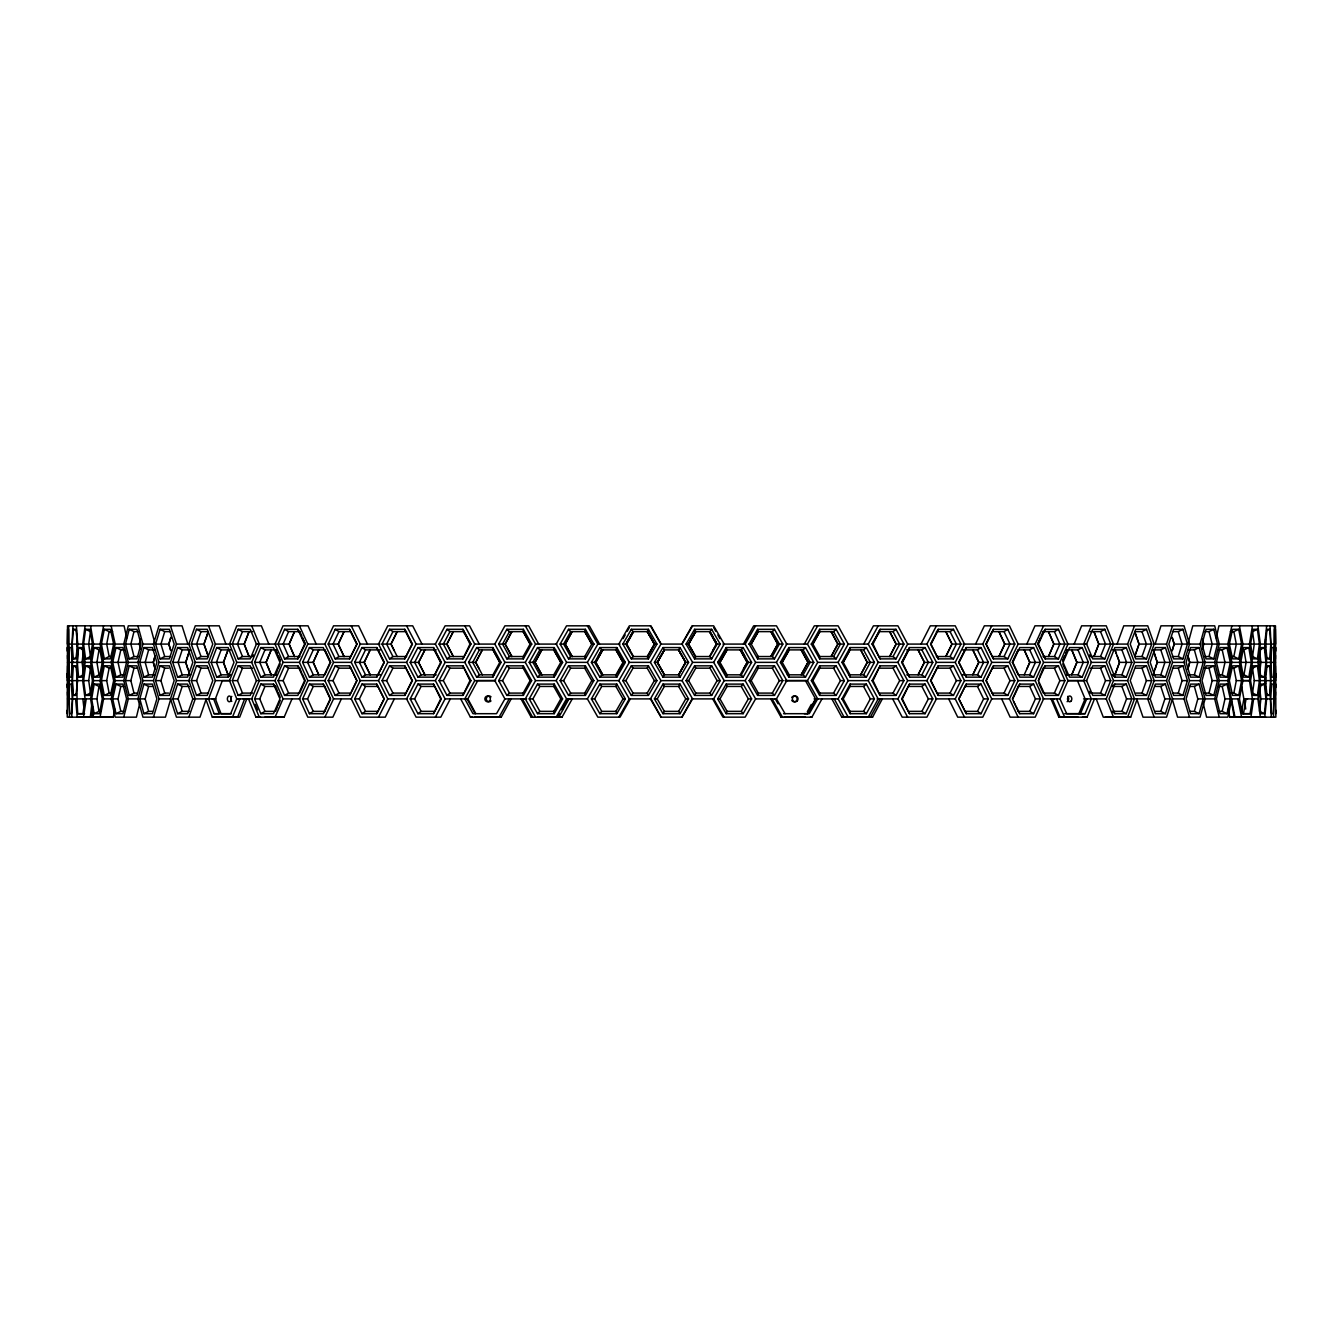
<?xml version="1.0" encoding="UTF-8"?>
<svg xmlns="http://www.w3.org/2000/svg" width="1343" height="1343" viewBox="0 0 1343 1343"><rect width="100%" height="100%" fill="white"/><g stroke="black" fill="none" stroke-linecap="round" stroke-linejoin="round"><path stroke-width="1.5" d="M93.557 717.162L90.569 698.897L75.611 698.897L77.222 717.179L91.374 717.179L91.374 713.687M67.217 713.687L67.234 710.195M67.217 677.141L67.234 673.649M1275.766 651.07L1275.85 647.578M1275.766 687.599L1275.85 684.107M67.351 644.086L67.603 629.313L68.493 629.313L68.493 658.876L67.603 658.876L67.519 655.384M126.712 638.009L124.093 625.821L67.519 625.821L67.234 717.162L113.265 717.162L114.793 709.054M67.351 680.632L67.603 665.843L68.493 665.843L68.493 695.405L67.603 695.405L67.519 691.93M1228.207 709.054L1229.735 717.162L1275.85 717.162L1275.481 625.821L1218.907 625.821L1216.288 638.009M1275.481 655.384L1275.397 658.876L1274.507 658.876L1274.507 629.313L1275.397 629.313L1275.649 644.086M1275.481 691.93L1275.397 695.405L1274.507 695.405L1274.507 665.843L1275.397 665.843L1275.649 680.632M492.881 677.141L492.982 674.824L499.797 662.351L492.982 649.894L492.881 647.578L476.647 647.578L468.589 662.368L476.647 677.141L492.881 677.141L501.057 662.368L492.881 647.578M850.119 677.141L850.018 674.824L843.203 662.351L850.018 649.894L850.119 647.578L866.353 647.578L874.411 662.368L866.353 677.141L850.119 677.141L841.943 662.368L850.119 647.578M850.119 713.687L850.018 711.354L843.203 698.897L850.018 686.441L850.119 684.107L866.353 684.107L874.411 698.897L866.353 713.687L850.119 713.687L841.943 698.897L850.119 684.107M69.45 717.162L68.627 625.821M68.946 662.368L69.635 647.578L71.431 647.578L72.505 662.368L71.431 677.141L69.635 677.141L68.946 662.368L73.781 662.351M68.946 698.897L69.635 684.107L71.431 684.107L72.505 698.897L71.431 713.687L69.635 713.687L68.946 698.897L73.781 698.897M1273.55 717.162L1274.373 625.821M1274.054 662.368L1273.365 677.141L1271.569 677.141L1270.495 662.368L1271.569 647.578L1273.365 647.578L1274.054 662.368L1266.667 662.368L1264.753 644.086L1266.667 625.821M1274.054 698.897L1273.365 713.687L1271.569 713.687L1270.495 698.897L1271.569 684.107L1273.365 684.107L1274.054 698.897L1260.876 698.897L1259.516 711.354M523.35 658.876L523.182 656.542L530.116 644.086L523.182 631.63L523.35 629.313L506.865 629.313L498.673 644.086L506.865 658.876L523.35 658.876L531.643 644.086L523.35 629.313M523.35 695.405L523.182 693.089L530.099 680.632L523.182 668.176L523.35 665.843L506.865 665.843L498.673 680.632L506.865 695.405L523.35 695.405L531.643 680.632L523.35 665.843M819.65 658.876L819.818 656.542L812.884 644.086L819.801 631.63L819.65 629.313L836.135 629.313L844.327 644.086L836.135 658.876L819.65 658.876L811.357 644.086L819.65 629.313M819.65 695.405L819.818 693.089L812.884 680.632L819.801 668.176L819.65 665.843L836.135 665.843L844.327 680.632L836.135 695.405L819.65 695.405L811.357 680.632L819.65 665.843M77.323 646.621L77.39 640.729M77.323 683.167L77.39 677.275M1265.61 647.393L1265.492 639.134M1265.61 683.94L1265.61 677.325M71.649 717.162C74.1 686.726 70.575 656.274 73.026 625.821M72.186 644.086L73.328 629.313L75.997 629.313L77.525 644.086L75.997 658.876L73.328 658.876L72.186 644.086L77.139 644.086M72.186 680.632L73.328 665.843L75.997 665.843L77.525 680.632L75.997 695.405L73.328 695.405L72.186 680.632L77.139 680.632M1270.814 644.086L1269.672 658.876L1267.003 658.876L1265.475 644.086L1267.003 629.313L1269.672 629.313L1270.814 644.086L1265.861 644.086M1269.974 625.821C1272.425 656.274 1268.9 686.726 1271.351 717.162M1270.814 680.632L1269.672 695.405L1267.003 695.405L1265.475 680.632L1267.003 665.843L1269.672 665.843L1270.814 680.632L1265.861 680.632M85.096 625.821L82.645 644.086L85.096 662.368L82.645 680.632L85.096 698.897L82.93 713.687L77.776 713.687C75.342 684.376 79.539 655.115 76.333 625.821M77.071 662.368L78.649 647.578L82.208 647.578L84.156 662.368L82.208 677.141L78.649 677.141L77.071 662.368L90.569 662.368L93.557 680.632L90.569 698.897M1265.929 662.368L1264.351 677.141L1260.792 677.141L1258.844 662.368L1260.792 647.578L1264.351 647.578L1265.929 662.368L1252.431 662.368L1249.443 680.632L1252.431 698.897L1250.098 713.687L1242.493 713.687L1239.404 698.897L1242.93 680.632L1239.404 662.368L1242.93 644.086L1239.404 625.821M1264.753 717.162L1266.667 698.897L1264.753 680.632L1266.667 662.368M1259.516 674.824L1260.876 662.368L1259.516 649.894M1264.351 713.687L1265.929 698.897L1264.351 684.107L1260.792 684.107L1258.844 698.897L1260.792 713.687L1264.351 713.687L1261.127 712.126M83.484 649.894L82.124 662.351L83.484 674.824M91.609 717.162L92.801 707.022M91.995 702.96L90.3 717.179L89.091 717.179M85.599 695.405L90.451 693.089L88.722 680.632L90.451 668.176L85.599 665.843L83.585 680.632L85.599 695.405L90.031 695.405L92.415 680.632L90.031 665.843L85.599 665.843M1257.401 665.843L1252.549 668.176L1254.278 680.632L1252.549 693.089L1257.401 695.405L1259.415 680.632L1257.401 665.843L1252.969 665.843L1250.585 680.632L1252.969 695.405L1257.401 695.405M83.585 644.086L85.599 629.313L90.031 629.313L92.415 644.086L90.031 658.876L85.599 658.876L83.585 644.086L101.178 644.086M1260.355 717.162L1257.904 698.897L1260.355 680.632L1257.904 662.368L1260.355 644.086L1257.904 625.821M1257.401 658.876L1259.415 644.086L1257.401 629.313L1252.969 629.313L1250.585 644.086L1252.969 658.876L1257.401 658.876L1252.549 656.542L1254.278 644.086L1252.549 631.63L1257.401 629.313M462.915 658.876L469.966 644.086L462.915 629.313L446.984 629.313L439.077 644.086L446.984 658.876L462.915 658.876L470.94 644.086L462.915 629.313M462.915 695.405L469.966 680.632L462.915 665.843L446.984 665.843L439.077 680.632L446.984 695.405L462.915 695.405L470.94 680.632L462.915 665.843M880.085 629.313L873.034 644.086L880.085 658.876L896.016 658.876L903.923 644.086L896.016 629.313L880.085 629.313L872.06 644.086L880.085 658.876M880.085 695.405L873.034 680.632L880.085 665.843L896.016 665.843L903.923 680.632L896.016 695.405L880.085 695.405L872.06 680.632L880.085 665.843M94.161 713.687L99.013 711.354L96.931 698.897L99.013 686.441L94.161 684.107L91.71 698.897L94.161 713.687L99.432 713.687L102.253 698.897L99.432 684.107L94.161 684.107M90.569 662.368L93.557 644.086L90.569 625.821M91.71 662.368L94.161 647.578L99.432 647.578L102.253 662.368L99.432 677.141L94.161 677.141L91.71 662.368L102.269 662.351M1252.431 625.821L1249.443 644.086L1252.431 662.368M1251.29 662.368L1248.839 677.141L1243.568 677.141L1240.747 662.368L1243.568 647.578L1248.839 647.578L1251.29 662.368L1240.731 662.368M1248.839 677.141L1243.987 674.824L1246.069 662.368L1243.987 649.894L1248.839 647.578M94.161 647.578L99.013 649.894L96.931 662.351L99.013 674.824L94.161 677.141M1241.704 711.068L1243.853 698.897L1241.721 686.693M1243.467 713.687L1246.086 698.897L1247.529 698.897M554.206 677.141L553.786 674.824L560.803 662.351L553.786 649.894L554.206 647.578L537.519 647.578L529.209 662.368L537.519 677.141L554.206 677.141L562.599 662.368L554.206 647.578M554.206 713.687L553.786 711.354L560.803 698.897L553.786 686.441L554.206 684.107L537.519 684.107L529.209 698.897L537.519 713.687L554.206 713.687L562.599 698.897L554.206 684.107M788.794 677.141L789.214 674.824L782.197 662.351L789.197 649.894L788.794 647.578L805.481 647.578L813.791 662.368L805.481 677.141L788.794 677.141L780.401 662.368L788.794 647.578M104.301 695.405L109.136 693.089L106.701 680.632L109.136 668.176L104.301 665.843L101.413 680.632L104.301 695.405L110.411 695.405L113.651 680.632L110.411 665.843L104.301 665.843M1238.699 665.843L1233.864 668.176L1236.299 680.632L1233.864 693.089L1238.699 695.405L1241.587 680.632L1238.699 665.843L1232.589 665.843L1229.349 680.632L1232.589 695.405L1238.699 695.405M103.596 625.821L100.07 644.086L103.596 662.368L100.07 680.632L103.596 698.897L100.07 717.162M101.413 644.086L104.301 629.313L110.411 629.313L113.651 644.086L110.411 658.876L104.301 658.876L101.413 644.086L124.362 644.086M1238.699 658.876L1233.864 656.542L1236.299 644.086L1233.864 631.63L1238.699 629.313L1241.587 644.086L1238.699 658.876L1232.589 658.876L1229.349 644.086L1232.589 629.313L1238.699 629.313M104.301 629.313L109.136 631.63L106.701 644.086L109.136 656.542L104.301 658.876M116.002 713.687L122.935 713.687L126.578 698.897L122.935 684.107L116.002 684.107L112.694 698.897L116.002 713.687L120.803 711.354L118.016 698.897L120.803 686.441L123.64 686.441M1226.998 684.107L1222.197 686.441L1224.984 698.897L1222.197 711.354L1226.998 713.687L1230.306 698.897L1226.998 684.107L1220.065 684.107L1216.422 698.897L1220.065 713.687L1226.998 713.687M140.36 700.928L136.415 717.162L115.196 717.162L111.15 698.897L115.196 680.632L111.15 662.368L115.196 644.086L111.15 625.821M112.694 662.368L116.002 647.578L122.935 647.578L126.578 662.368L122.935 677.141L116.002 677.141L112.694 662.368L126.611 662.351M1231.85 625.821L1227.804 644.086L1231.85 662.368L1227.804 680.632L1234.989 717.162L1250.921 717.179L1253.623 698.897L1243.853 698.897M1230.306 662.368L1226.998 677.141L1220.065 677.141L1216.422 662.368L1220.065 647.578L1226.998 647.578L1230.306 662.368L1216.405 662.368M1226.998 677.141L1222.197 674.824L1224.984 662.368L1222.197 649.894L1226.998 647.578M124.211 649.894L120.803 649.894L118.016 662.351L120.803 674.824L116.002 677.141M140.444 649.038L139.252 644.086L140.427 639.067M1202.959 647.393L1202.959 640.729M137.171 693.089L133.981 693.089L130.859 680.632L133.981 668.176L137.171 668.176M140.041 640.779L140.025 647.393M1202.556 649.055L1203.781 644.086L1202.556 639.134M1204.772 668.176L1209.019 668.176L1212.141 680.632L1209.019 693.089L1204.772 693.089M125.503 644.086L129.213 629.313L136.969 629.313L140.998 644.086L136.969 658.876L129.213 658.876L125.503 644.086L139.252 644.086M123.774 717.162L128.307 698.897L123.774 680.632L128.307 662.368L123.774 644.086L128.307 625.821L150.198 625.821L155.117 644.086M125.503 680.632L129.213 665.843L136.969 665.843L140.998 680.632L136.969 695.405L129.213 695.405L125.503 680.632L130.859 680.632M1217.497 644.086L1213.787 658.876L1206.031 658.876L1202.002 644.086L1206.031 629.313L1213.787 629.313L1217.497 644.086L1203.781 644.086M1219.226 717.162L1214.693 698.897L1219.226 680.632L1214.693 662.368L1219.226 644.086L1214.693 625.821L1192.802 625.821L1187.883 644.086M1217.497 680.632L1213.787 695.405L1206.031 695.405L1202.002 680.632L1206.031 665.843L1213.787 665.843L1217.497 680.632L1212.141 680.632M433.52 677.141L440.689 662.351L433.52 647.578L417.925 647.578L410.203 662.368L417.925 677.141L433.52 677.141L441.394 662.368L433.52 647.578M433.52 713.687L440.689 698.897L433.52 684.107L417.925 684.107L410.203 698.897L417.925 713.687L433.52 713.687L441.394 698.897L433.52 684.107M1204.772 656.542L1209.019 656.542L1212.141 644.086L1209.019 631.63L1204.856 631.63M138.144 631.63L133.981 631.63L130.859 644.086L133.981 656.542L138.144 656.542M155.117 655.753L153.32 662.368L155.117 668.982L153.337 662.351L155.1 655.653M909.48 677.141L902.311 662.368L909.48 647.578L925.075 647.578L932.797 662.368L925.075 677.141L909.48 677.141L901.606 662.368L909.48 647.578M909.48 713.687L902.311 698.897L909.48 684.107L925.075 684.107L932.797 698.897L925.075 713.687L909.48 713.687L901.606 698.897L909.48 684.107M1187.883 655.753L1189.68 662.368L1187.9 668.965L1189.68 662.368L1187.9 655.653M152.145 711.354L148.637 711.354L145.178 698.897L148.637 686.441L152.145 686.441M1189.68 686.441L1194.363 686.441L1197.822 698.897L1194.363 711.354L1189.68 711.354M187.869 644.086L182.027 625.821L158.978 625.821L153.471 644.086L158.978 662.368L153.471 680.632L158.978 698.897L170.813 698.897L165.424 717.162L142.929 717.162L137.893 698.897L142.929 680.632L137.893 662.368L142.929 644.086L137.893 625.821M139.806 662.368L143.919 647.578L152.447 647.578L156.879 662.368L152.447 677.141L143.919 677.141L139.806 662.368L153.337 662.351M139.806 698.897L143.919 684.107L152.447 684.107L156.879 698.897L152.447 713.687L143.919 713.687L139.806 698.897L145.178 698.897M1155.131 644.086L1160.973 625.821L1184.022 625.821L1189.529 644.086L1184.022 662.368L1189.529 680.632L1184.022 698.897L1172.187 698.897L1177.576 717.162L1200.071 717.162L1205.107 698.897L1200.071 680.632L1205.107 662.368L1200.071 644.086L1205.107 625.821M1203.194 662.368L1199.081 677.141L1190.553 677.141L1186.121 662.368L1190.553 647.578L1199.081 647.578L1203.194 662.368L1189.68 662.368M1203.194 698.897L1199.081 713.687L1190.553 713.687L1186.121 698.897L1190.553 684.107L1199.081 684.107L1203.194 698.897L1197.822 698.897M1188.303 674.824L1194.363 674.824L1197.822 662.368L1194.363 649.894L1188.303 649.894M170.813 637.472L168.832 644.086L170.796 650.717L168.865 644.086L170.779 637.388M154.697 649.894L148.637 649.894L145.178 662.351L148.637 674.824L154.697 674.824M585.397 658.876L584.725 656.542L591.793 644.086L584.725 631.63L585.397 629.313L568.542 629.313L560.149 644.086L568.542 658.876L585.397 658.876L593.858 644.086L585.397 629.313M585.397 695.405L584.725 693.089L591.793 680.632L584.725 668.176L585.397 665.843L568.542 665.843L560.149 680.632L568.542 695.405L585.397 695.405L593.858 680.632L585.397 665.843M757.603 658.876L758.275 656.542L751.207 644.086L758.258 631.63L757.603 629.313L774.458 629.313L782.851 644.086L774.458 658.876L757.603 658.876L749.142 644.086L757.603 629.313M757.603 695.405L758.275 693.089L751.207 680.632L758.258 668.176L757.603 665.843L774.458 665.843L782.851 680.632L774.458 695.405L757.603 695.405L749.142 680.632L757.603 665.843M1172.187 637.472L1174.168 644.086L1172.204 650.7L1174.168 644.086L1172.221 637.388M168.547 693.089L164.719 693.089L160.942 680.632L164.719 668.176L168.547 668.176M1173.161 668.176L1178.281 668.176L1182.058 680.632L1178.281 693.089L1173.161 693.089M155.57 644.086L160.069 629.313L169.352 629.313L174.17 644.086L169.352 658.876L160.069 658.876L155.57 644.086L168.865 644.086M155.57 680.632L160.069 665.843L169.352 665.843L174.17 680.632L169.352 695.405L160.069 695.405L155.57 680.632L160.942 680.632M153.471 717.162L158.978 698.897M1187.43 644.086L1182.931 658.876L1173.648 658.876L1168.83 644.086L1173.648 629.313L1182.931 629.313L1187.43 644.086L1174.168 644.086M1187.43 680.632L1182.931 695.405L1173.648 695.405L1168.83 680.632L1173.648 665.843L1182.931 665.843L1187.43 680.632L1182.058 680.632M1172.405 656.542L1178.281 656.542L1182.058 644.086L1178.281 631.63L1172.405 631.63M189.749 674.824L185.754 662.351L189.749 649.894M170.595 631.63L164.719 631.63L160.942 644.086L164.719 656.542L170.595 656.542M189.162 711.354L182.195 711.354L178.099 698.897L182.195 686.441L189.162 686.441M1153.234 674.824L1157.246 662.351L1153.889 651.825M187.852 668.982L185.737 662.368L189.128 651.859M1155.148 668.982L1157.263 662.368L1153.234 649.894M1155.282 686.441L1160.805 686.441L1164.901 698.897L1160.805 711.354L1155.282 711.354M206.251 698.897L199.989 717.162L176.453 717.162L170.477 698.897L176.453 680.632L170.477 662.368L176.453 644.086L170.477 625.821M172.743 662.368L177.612 647.578L187.651 647.578L192.821 662.368L187.651 677.141L177.612 677.141L172.743 662.368L185.754 662.351M172.743 698.897L177.612 684.107L187.651 684.107L192.821 698.897L187.651 713.687L177.612 713.687L172.743 698.897L178.099 698.897M1136.749 698.897L1143.011 717.162L1166.547 717.162L1172.523 698.897L1166.547 680.632L1172.523 662.368L1166.547 644.086L1172.523 625.821M1170.257 662.368L1165.388 677.141L1155.349 677.141L1150.179 662.368L1155.349 647.578L1165.388 647.578L1170.257 662.368L1157.263 662.368M1170.257 698.897L1165.388 713.687L1155.349 713.687L1150.179 698.897L1155.349 684.107L1165.388 684.107L1170.257 698.897L1164.901 698.897M1152.428 674.824L1160.805 674.824L1164.901 662.368L1160.805 649.894L1152.428 649.894M196.514 658.876L201.014 656.542L208.467 656.542L203.985 644.086L208.266 631.63L200.997 631.63L196.514 629.313L191.294 644.086L196.514 658.876L207.258 658.876L212.782 644.086L207.258 629.313L196.514 629.313M190.572 649.894L182.195 649.894L178.099 662.351L182.195 674.824L190.572 674.824M1135.406 633.543L1139.015 644.086L1135.406 654.595M208.467 693.089L201.014 693.089L196.615 680.632L200.997 668.176L208.467 668.176M207.611 633.577L203.951 644.086L207.594 654.595M1146.486 629.313L1141.986 631.63L1134.717 631.63L1139.049 644.086L1134.717 656.542L1141.986 656.542L1146.486 658.876L1151.706 644.086L1146.486 629.313L1135.742 629.313L1130.218 644.086L1135.742 658.876L1146.486 658.876M1136.077 668.176L1141.986 668.176L1146.385 680.632L1141.986 693.089L1136.077 693.089M188.843 717.162L195.272 698.897L188.843 680.632L195.272 662.368L188.843 644.086L195.272 625.821L219.228 625.821L225.909 644.086M191.294 680.632L196.514 665.843L207.258 665.843L212.782 680.632L207.258 695.405L196.514 695.405L191.294 680.632L196.615 680.632M1154.157 717.162L1147.728 698.897L1154.157 680.632L1147.728 662.368L1154.157 644.086L1147.728 625.821L1123.772 625.821L1117.091 644.086M1151.706 680.632L1146.486 695.405L1135.742 695.405L1130.218 680.632L1135.742 665.843L1146.486 665.843L1151.706 680.632L1146.385 680.632M225.909 668.982L228.075 674.824L223.458 662.368L228.058 649.894L223.458 662.368L225.893 668.965M1141.986 656.542L1146.385 644.086L1141.986 631.63M1109.268 717.179L1105.373 717.179L1130.688 717.179L1137.269 698.897M200.997 631.63L196.615 644.086L201.014 656.542M404.763 658.876L412.032 644.086L404.763 629.313L389.554 629.313L382.05 644.086L389.554 658.876L404.763 658.876L412.452 644.086L404.763 629.313M404.763 695.405L412.032 680.632L404.763 665.843L389.554 665.843L382.05 680.632L389.554 695.405L404.763 695.405L412.452 680.632L404.763 665.843M1117.107 668.965L1119.508 662.351L1117.107 655.653M938.237 658.876L930.968 644.086L938.237 629.313L953.446 629.313L960.95 644.086L953.446 658.876L938.237 658.876L930.548 644.086L938.237 629.313M938.237 695.405L930.968 680.632L938.237 665.843L953.446 665.843L960.95 680.632L953.446 695.405L938.237 695.405L930.548 680.632L938.237 665.843M1116.386 653.739L1114.942 649.894L1119.542 662.368L1114.942 674.824L1117.091 668.982M1121.892 686.441L1126.559 698.897L1121.892 711.354L1112.357 711.354L1114.858 713.687L1126.273 713.687L1131.847 698.897L1126.273 684.107L1114.858 684.107L1112.34 686.441L1121.892 686.441L1126.273 684.107M268.852 644.086L261.365 625.821L236.771 625.821L229.502 644.086L236.771 662.368L229.502 680.632L236.771 698.897L230.66 713.687L214.108 713.687L208.551 698.897L215.384 680.632L208.534 662.368L215.384 644.086L208.534 625.821M211.153 662.368L216.727 647.578L228.142 647.578L234.001 662.368L228.142 677.141L216.727 677.141L211.153 662.368L223.492 662.351M1096.207 698.897L1103.291 717.162L1127.616 717.162L1134.466 698.897L1127.616 680.632L1134.466 662.368L1127.616 644.086L1134.466 625.821M1114.858 677.141L1108.999 662.368L1114.858 647.578L1126.273 647.578L1131.847 662.368L1126.273 677.141L1114.858 677.141L1112.357 674.824L1121.892 674.824L1126.273 677.141M244.225 644.086L249.059 631.63L244.191 644.086L249.076 656.542L244.191 644.086L232.272 644.086L238.181 658.876L250.251 658.876L256.412 644.086L250.251 629.313L238.181 629.313L232.272 644.086M1121.892 674.824L1126.559 662.368L1121.892 649.894L1112.34 649.894M220.94 713.519L215.4 698.897L222.334 680.632L230.308 680.616M215.4 698.897L205.731 698.897L212.312 717.179L237.627 717.179L244.627 698.897M1098.775 644.086L1093.941 656.542L1098.809 644.086L1093.941 631.63L1098.809 644.086L1110.728 644.086L1104.819 658.876L1092.749 658.876L1086.588 644.086L1092.749 629.313L1104.819 629.313L1110.728 644.086M230.66 649.894L221.108 649.894L216.441 662.351L221.108 674.824L230.643 674.824L228.142 677.141M252.534 693.089L242.462 693.089L237.493 680.632L242.445 668.176L252.534 668.176M1114.858 684.107L1108.999 698.897L1114.858 713.687M1090.466 668.176L1100.538 668.176L1105.507 680.632L1100.538 693.089L1090.466 693.089L1089.744 691.309M616.823 677.141L615.9 674.824L623.018 662.351L615.9 649.894L616.823 647.578L599.851 647.578L591.39 662.368L599.851 677.141L616.823 677.141L625.334 662.368L616.823 647.578M616.823 713.687L615.9 711.354L623.018 698.897L615.9 686.441L616.823 684.107L599.851 684.107L591.39 698.897L599.851 713.687L616.823 713.687L625.334 698.897L616.823 684.107M726.177 677.141L727.1 674.824L719.982 662.351L727.083 649.894L726.177 647.578L743.149 647.578L751.61 662.368L743.149 677.141L726.177 677.141L717.666 662.368L726.177 647.578M726.177 713.687L727.1 711.354L719.982 698.897L727.083 686.441L726.177 684.107L743.149 684.107L751.61 698.897L743.149 713.687L726.177 713.687L717.666 698.897L726.177 684.107M232.272 680.632L238.181 665.843L250.251 665.843L256.412 680.632L250.251 695.405L238.181 695.405L232.272 680.632L237.493 680.632M266.132 662.351L271.236 649.894L266.099 662.368L271.236 674.824L266.099 662.368L254.599 662.368L260.811 677.141L273.502 677.141L279.965 662.368L273.502 647.578L260.811 647.578L254.599 662.368M1113.498 717.162L1106.229 698.897L1113.498 680.632L1106.229 662.368L1113.498 644.086L1106.229 625.821L1081.635 625.821L1074.148 644.086M1110.728 680.632L1104.819 695.405L1092.749 695.405L1086.588 680.632L1092.749 665.843L1104.819 665.843L1110.728 680.632L1105.507 680.632M1089.744 654.763L1090.466 656.542L1100.538 656.542L1105.507 644.086L1100.538 631.63L1090.466 631.63M232.457 717.179L239.877 698.897L236.771 698.897L252.215 698.897M1076.868 662.351L1071.764 674.824L1076.901 662.368L1071.764 649.894L1076.901 662.368L1088.401 662.368L1082.189 677.141L1069.498 677.141L1063.035 662.368L1069.498 647.578L1082.189 647.578L1088.401 662.368M1054.238 698.897L1050.998 698.897L1058.838 717.162L1087.075 717.179L1094.478 698.897M253.256 654.763L252.534 656.542L242.462 656.542L238.181 658.876M273.771 711.354L264.974 711.354L259.753 698.897L264.957 686.441L275.55 686.441L277.43 690.822M252.534 631.63L242.445 631.63L240.095 637.388L237.493 644.086L242.462 656.542M289.165 644.086L294.486 631.63L289.114 644.086L294.486 656.542L289.114 644.086L278.068 644.086L284.582 658.876L297.844 658.876L305.297 644.086L302.309 637.388M259.333 717.162L251.678 698.897L259.333 680.632L251.678 662.368L259.333 644.086L251.678 625.821M273.502 684.107L279.965 698.897L273.502 713.687L260.811 713.687L254.599 698.897L260.811 684.107L273.502 684.107L275.55 686.441M1064.764 713.687L1085.094 713.687L1091.322 698.897L1083.667 680.632L1091.322 662.368L1083.667 644.086L1091.322 625.821M1066.56 674.824L1078.026 674.824L1083.247 662.368L1078.026 649.894L1066.476 649.894M1078.933 713.519L1085.094 698.897L1077.422 680.599L1067.752 680.616M1053.835 644.086L1048.514 656.542L1053.886 644.086L1048.514 631.63L1053.886 644.086L1064.932 644.086L1058.418 658.876L1045.156 658.876L1037.703 644.086L1040.691 637.388M1080.427 713.687L1086.722 698.897M302.293 674.018L305.297 680.632L299.674 693.089L288.594 693.089L283.138 680.632L288.594 668.176L299.674 668.176L301.638 672.558M1062.766 660.689L1064.915 655.653M275.55 674.824L277.43 670.442M275.55 711.354L277.43 706.972M265.612 717.162L284.162 717.162L292.002 698.897M1065.57 654.293L1067.45 649.894L1065.754 653.739M276.524 649.894L264.957 649.894L259.753 662.351L264.974 674.824L276.44 674.824M278.068 668.982L280.217 664.013M278.068 705.511L280.217 700.559M1062.783 660.706L1064.932 655.753M1041.345 672.49L1043.326 668.176L1054.406 668.176L1059.862 680.632L1054.406 693.089L1043.326 693.089L1038.861 683.167M313.221 662.351L318.778 649.894L313.188 662.368L318.795 674.824L313.221 662.351L302.611 662.368L309.41 677.141L323.227 677.141L330.227 662.368L323.227 647.578L309.41 647.578L302.611 662.368M278.068 644.086L284.582 629.313L297.844 629.313L301.655 635.944M275.013 717.162L283.037 698.897L275.013 680.632L283.037 662.368L275.013 644.086L283.037 625.821L308.017 625.821L316.193 644.086M297.844 665.843L304.592 680.632L297.844 695.405L284.582 695.405L278.068 680.632L284.582 665.843L297.844 665.843L299.674 668.176M1085.094 713.687L1066.695 713.687L1059.98 698.897L1067.987 680.632L1059.963 662.368L1067.987 644.086L1059.963 625.821L1034.983 625.821L1026.807 644.086M1064.932 680.632L1058.418 695.405L1045.156 695.405L1038.408 680.632L1045.156 665.843L1058.418 665.843L1064.932 680.632L1059.862 680.632M1043.058 656.542L1054.406 656.542L1059.862 644.086L1054.406 631.63L1042.974 631.63M1026.841 668.965L1029.779 662.351L1024.222 649.894L1029.812 662.368L1024.222 674.824M326.853 706.972L324.805 711.354L313.272 711.354L307.581 698.897L313.272 686.441L324.805 686.441L330.647 698.897L327.524 705.511M1040.691 673.917L1038.408 680.632M1041.362 636.011L1045.156 629.313L1058.418 629.313L1064.932 644.086M300.026 631.63L288.594 631.63L283.138 644.086L288.594 656.542L299.942 656.542M297.844 658.876L304.592 644.086L297.844 629.313M1045.156 629.313L1038.408 644.086L1045.156 658.876M338.268 644.086L344.043 631.63L338.235 644.086L344.043 656.542L338.235 644.086L328.179 644.086L335.23 658.876L349.549 658.876L356.936 644.086L349.549 629.313L335.23 629.313L328.179 644.086M1037.703 644.086L1040.707 637.489M1018.179 686.441L1019.773 684.107L1033.59 684.107L1040.389 698.897L1033.59 713.687L1019.773 713.687L1012.353 698.897L1018.179 686.441L1029.728 686.441L1035.419 698.897L1029.728 711.354L1018.195 711.354L1016.097 706.854M341.357 698.897L332.863 717.162L307.799 717.162L299.422 698.897L307.799 680.632L299.422 662.368L307.799 644.086L299.422 625.821M324.805 711.354L323.227 713.687L309.41 713.687L302.611 698.897L309.41 684.107L323.227 684.107L324.805 686.441M1001.643 698.897L1010.137 717.162L1035.201 717.162L1043.578 698.897L1035.201 680.632L1043.578 662.368L1035.201 644.086L1043.578 625.821M1041.345 635.944L1043.326 631.63M1040.389 662.368L1033.59 677.141L1019.773 677.141L1012.773 662.368L1019.773 647.578L1033.59 647.578L1040.389 662.368L1029.812 662.368M1004.732 644.086L998.957 656.542L1004.765 644.086L998.957 631.63L1004.765 644.086L1014.821 644.086L1007.77 658.876L993.451 658.876L986.064 644.086L993.451 629.313L1007.77 629.313L1014.821 644.086M1016.147 670.442L1018.195 674.824L1029.728 674.824L1035.419 662.368L1029.728 649.894L1018.179 649.894L1012.353 662.351L1015.476 668.982M350.892 668.176L349.549 665.843L335.23 665.843L328.179 680.632L335.23 695.405L349.549 695.405L350.892 693.089L338.94 693.089L333.03 680.632L338.923 668.176L350.892 668.176L356.936 680.632L351.597 691.628M326.853 670.442L324.805 674.824L313.272 674.824L309.41 677.141M1018.195 649.894L1012.353 662.368M327.524 668.982L330.647 662.368L324.821 649.894L313.272 649.894L307.581 662.351L313.272 674.824M323.227 713.687L330.227 698.897L323.227 684.107M364.238 662.351L370.198 649.894L364.188 662.368L370.198 674.824L364.188 662.368L354.67 662.368L361.972 677.141L376.745 677.141L384.232 662.368L376.745 647.578L361.972 647.578L354.67 662.368M1019.773 684.107L1012.773 698.897M376.745 677.141L380.774 668.965M376.745 713.687L384.098 698.897L376.745 684.107L361.972 684.107L354.67 698.897L361.972 713.687L376.745 713.687L384.232 698.897L376.745 684.107M992.108 668.176L1004.06 668.176L1009.97 680.632L1004.06 693.089L992.108 693.089L986.064 680.632L993.451 665.843L1007.77 665.843L1014.821 680.632L1007.77 695.405L993.451 695.405L992.108 693.089M324.855 717.162L333.551 698.897L324.855 680.632L333.551 662.368L324.855 644.086L333.551 625.821L358.631 625.821L367.428 644.086M962.243 668.982L958.902 662.368L966.255 647.578L981.028 647.578L988.33 662.368L981.028 677.141L966.255 677.141L958.768 662.368L966.255 647.578M966.255 713.687L958.902 698.897L966.255 684.107L981.028 684.107L988.33 698.897L981.028 713.687L966.255 713.687L958.768 698.897L966.255 684.107M1018.145 717.162L1009.449 698.897L1018.145 680.632L1009.449 662.368L1018.145 644.086L1009.449 625.821L984.369 625.821L975.572 644.086M978.762 662.351L972.802 674.824L978.812 662.368L972.802 649.894L978.812 662.368L988.33 662.368M992.108 656.542L1004.06 656.542L1009.97 644.086L1004.06 631.63L992.108 631.63L986.064 644.086L993.451 658.876M377.853 711.354L365.514 711.354L359.404 698.897L365.497 686.441L377.853 686.441M394.305 650.717L390.998 644.086L397.192 631.63L390.998 644.086L397.192 656.542M349.549 658.876L356.936 644.086L350.892 631.63L338.923 631.63L333.03 644.086L338.94 656.542L350.892 656.542M349.549 695.405L356.802 680.632L349.549 665.843M993.451 629.313L986.064 644.086M993.451 665.843L986.198 680.632L993.451 695.405M965.147 686.441L977.486 686.441L983.596 698.897L977.486 711.354L965.147 711.354M394.322 698.897L385.273 717.162L360.243 717.162L351.245 698.897L360.243 680.632L351.245 662.368L360.243 644.086L351.245 625.821M951.952 644.086L945.808 656.542L952.002 644.086L945.808 631.63L952.002 644.086L960.95 644.086M948.678 698.897L957.727 717.162L982.757 717.162L991.755 698.897L982.757 680.632L991.755 662.368L982.757 644.086L991.755 625.821M405.62 693.089L392.928 693.089L386.616 680.632L392.911 668.176L405.62 668.176M958.902 662.368L965.147 649.894M962.595 674.824L977.486 674.824L983.596 662.368L977.486 649.894L962.629 649.894M418.613 662.351L424.925 649.894L418.563 662.368L424.925 674.824L418.563 662.368L410.203 662.368M648.4 658.876L647.225 656.542L654.36 644.086L647.225 631.63L648.4 629.313L631.344 629.313L622.833 644.086L631.344 658.876L648.4 658.876L656.928 644.086L648.4 629.313M648.4 695.405L647.225 693.089L654.36 680.632L647.225 668.176L648.4 665.843L631.344 665.843L622.833 680.632L631.344 695.405L648.4 695.405L656.928 680.632L648.4 665.843M694.6 658.876L695.775 656.542L688.64 644.086L695.758 631.63L694.6 629.313L711.656 629.313L720.167 644.086L711.656 658.876L694.6 658.876L686.072 644.086L694.6 629.313M694.6 695.405L695.775 693.089L688.64 680.632L695.758 668.176L694.6 665.843L711.656 665.843L720.167 680.632L711.656 695.405L694.6 695.405L686.072 680.632L694.6 665.843M380.371 649.894L365.497 649.894L359.404 662.351L365.514 674.824L380.405 674.824M380.757 668.982L384.098 662.351L376.745 647.578M924.387 662.351L918.075 674.824L924.437 662.368L918.075 649.894L924.437 662.368L932.797 662.368M937.38 668.176L950.072 668.176L956.384 680.632L950.072 693.089L937.38 693.089M378.508 717.162L387.774 698.897L378.508 680.632L387.774 662.368L378.508 644.086L387.774 625.821L412.687 625.821L421.987 644.086M434.108 711.354L421.098 711.354L414.634 698.897L421.081 686.441L434.108 686.441M930.968 644.086L937.38 631.63M964.492 717.162L955.226 698.897L964.492 680.632L955.226 662.368L964.492 644.086L955.226 625.821L930.313 625.821L921.013 644.086M446.883 644.086L453.33 631.63L446.833 644.086L453.346 656.542L446.883 644.086L439.077 644.086M936.373 656.542L950.072 656.542L956.384 644.086L950.072 631.63L936.424 631.63M908.875 686.441L921.902 686.441L928.366 698.897L921.902 711.354L908.892 711.354M406.576 631.63L392.911 631.63L386.616 644.086L392.928 656.542L406.627 656.542M463.251 693.089L449.955 693.089L443.341 680.632L449.955 668.176L463.251 668.176M479.266 668.982L475.707 662.368L482.338 649.894L475.707 662.368L482.355 674.824M902.311 662.368L908.875 649.894M450.325 698.897L440.806 717.162L416.095 717.162L406.576 698.897L416.095 680.632L406.576 662.368L416.095 644.086L406.576 625.821M892.675 698.897L902.194 717.162L926.905 717.162L936.424 698.897L926.905 680.632L936.424 662.368L926.905 644.086L936.424 625.821M906.76 674.824L921.902 674.824L928.366 662.368L921.902 649.894L906.743 649.894M892.675 637.472L889.654 631.63L896.167 644.086L889.654 656.542L896.117 644.086L892.709 637.388M505.186 644.086L511.868 631.63L505.136 644.086L511.884 656.542L505.136 644.086L498.673 644.086M867.242 662.351L860.662 674.824L867.293 662.368L860.662 649.894L867.293 662.368L874.411 662.368M873.034 644.086L872.06 644.086L879.732 631.63L893.045 631.63L896.016 629.313M879.732 668.176L893.045 668.176L899.659 680.632L893.045 693.089L879.749 693.089M436.257 649.894L421.081 649.894L414.634 662.351L421.098 674.824L436.24 674.824M863.717 644.086L873.437 625.821L897.896 625.821L907.633 644.086L897.896 662.368L907.633 680.632L897.896 698.897L907.633 717.162M879.749 656.542L893.045 656.542L899.659 644.086L893.045 631.63M435.367 717.162L445.104 698.897L435.367 680.632L445.104 662.368L435.367 644.086L445.104 625.821L469.563 625.821L479.283 644.086M834.792 698.897L831.837 698.897L841.792 717.179L872.564 717.179L882.334 698.897M535.051 662.351L541.833 649.894L535.001 662.368L541.85 674.824L535.001 662.368L529.209 662.368M837.814 644.086L831.132 656.542L837.864 644.086L831.132 631.63L837.864 644.086L844.327 644.086M523.182 693.089L509.417 693.089L502.567 680.632L509.417 668.176L523.182 668.176M475.758 713.519L467.868 698.897L477.739 680.632L495.567 680.599M850.018 686.441L863.566 686.441L870.314 698.897L863.566 711.354L850.018 711.354M565.302 644.086L572.152 631.63L565.252 644.086L572.168 656.542L565.252 644.086L560.149 644.086M848.877 674.824L863.566 674.824L870.314 662.368L863.566 649.894L848.86 649.894M469.966 644.086L470.94 644.086L463.251 631.63L449.955 631.63L443.341 644.086L449.955 656.542L463.251 656.542M538.694 644.086L528.672 625.821L504.918 625.821L494.812 644.086L504.918 662.368L494.812 680.632L504.918 698.897L496.524 713.687L472.971 713.687L464.812 698.897L474.75 680.632L464.796 662.368L474.75 644.086L464.796 625.821M509.182 698.897L499.059 717.179L501.208 717.179L511.163 698.897M807.949 662.351L801.15 674.824L807.999 662.368L801.167 649.894L807.999 662.368L813.791 662.368M834.238 698.897L844.109 717.162L868.25 717.162L878.204 698.897L868.25 680.632L878.204 662.368L868.25 644.086L878.204 625.821M553.786 711.354L539.869 711.354L532.902 698.897L539.852 686.441L553.786 686.441M595.839 662.351L602.755 649.894L595.788 662.368L602.772 674.824L595.788 662.368L591.39 662.368M630.303 650.717L626.543 644.086L633.527 631.63L626.543 644.086L633.543 656.542M721.997 667.32L719.176 662.368L725.354 651.338L719.176 662.368L725.371 673.363M804.306 644.086L814.328 625.821L838.082 625.821L848.188 644.086L838.082 662.368L848.188 680.632L838.082 698.897L848.188 717.162M807.311 711.689L811.323 704.387M819.801 668.176L833.583 668.176L840.433 680.632L833.583 693.089L819.818 693.089M584.725 693.089L570.657 693.089L563.624 680.632L570.641 668.176L584.725 668.176M711.656 658.876L709.994 656.542L695.321 656.542L688.371 644.086L695.321 631.63L710.011 631.63L713.368 637.388M777.698 644.086L770.832 656.542L777.748 644.086L770.848 631.63L777.748 644.086L782.851 644.086M819.163 656.542L833.583 656.542L840.433 644.086L833.583 631.63L819.146 631.63M494.14 649.894L479.417 649.894L472.686 662.351L479.434 674.824L494.123 674.824M568.979 698.897L558.839 717.162L537.62 717.162M620.08 668.965L617.646 673.347L623.773 662.351L617.646 651.338L623.824 662.368L621.003 667.32M695.338 631.63L688.321 644.086L692.081 650.717M740.245 674.824L747.161 662.351L740.245 649.894L747.212 662.368L743.468 668.982M770.748 698.897L780.988 717.162L811.877 717.179L821.983 698.897M557.949 717.179L559.981 713.519M562.012 709.859L568.089 698.897M615.9 711.354L601.731 711.354L594.647 698.897L601.731 686.441L615.9 686.441M631.344 658.876L633.006 656.542L647.679 656.542L654.629 644.086L647.679 631.63L632.989 631.63L631.344 629.313M662.972 677.141L664.382 674.824L678.618 674.824L685.534 662.351L678.584 649.894L664.365 649.894L662.972 647.578L654.427 662.368L662.972 677.141L680.028 677.141L688.573 662.368L680.028 647.578L662.972 647.578M709.473 656.542L716.407 644.086L709.473 631.63L716.457 644.086L712.697 650.717M819.818 631.63L812.901 644.086L811.357 644.086L812.901 644.086M807.412 713.519L815.537 698.897L805.431 680.599L785.051 680.632L807.445 680.632L817.702 662.368L807.445 644.086L817.702 625.821M647.662 656.542L654.679 644.086L647.662 631.63M680.028 677.141L678.618 674.824L685.585 662.368M850.018 649.894L843.203 662.351L841.943 662.368M560.568 717.179L562.012 717.162L572.252 698.897L569.214 698.897M647.225 693.089L633.006 693.089L625.888 680.632L632.989 668.176L647.225 668.176M743.451 644.086L753.675 625.821L776.439 625.821L786.813 644.086L776.439 662.368L786.813 680.632L776.439 698.897L785.051 713.687M787.317 674.824L803.131 674.824L810.098 662.368L803.131 649.894L787.317 649.894M816.108 698.897L807.814 713.687L804.239 713.687M523.854 631.63L509.417 631.63L502.567 644.086L509.417 656.542L523.837 656.542M535.555 717.162L525.298 698.897L535.555 680.632L525.298 662.368L535.555 644.086L525.298 625.821M623.118 638.613L625.183 634.954M627.231 631.294L629.296 627.651M630.32 698.897L620.046 717.162L597.853 717.162L587.395 698.897L597.853 680.632L587.395 662.368L597.853 644.086L587.395 625.821M680.028 713.687L678.618 711.354L664.382 711.354L657.247 698.897L664.365 686.441L678.618 686.441L680.028 684.107L688.573 698.897L680.028 713.687L662.972 713.687L654.427 698.897L662.972 684.107L680.028 684.107M789.214 649.894L782.197 662.368L780.401 662.368M758.258 668.176L772.343 668.176L779.36 680.632L772.343 693.089L758.275 693.089M681.808 644.086L692.098 625.821L713.653 625.821L724.179 644.086L713.653 662.368L724.179 680.632L713.653 698.897L724.179 717.162M681.808 717.162L692.098 698.897L713.653 698.897M756.848 656.542L772.343 656.542L779.36 644.086L772.343 631.63L756.848 631.63M556.187 717.162L566.561 698.897L556.187 680.632L566.561 662.368L556.187 644.086L566.561 625.821L589.325 625.821L599.549 644.086M758.275 631.63L751.207 644.086L749.142 644.086L751.207 644.086M598.407 655.753L601.731 649.894M726.16 674.824L741.269 674.824L748.353 662.368L741.269 649.894L743.149 647.578M727.1 711.354L741.269 711.354L748.353 698.897L741.269 686.441L727.083 686.441M555.683 649.894L539.852 649.894L532.902 662.351L539.869 674.824L555.683 674.824M626.828 642.441L628.725 639.134M629.666 637.489L633.006 631.63M709.994 656.542L717.112 644.086L709.994 631.63L711.656 629.313M717.666 662.368L719.982 662.351L727.1 649.894M695.775 693.089L709.994 693.089L717.112 680.632L709.994 668.176L695.758 668.176M805.431 680.599L807.445 680.632L817.702 698.897L809.258 713.687L783.59 713.687M686.072 644.086L688.64 644.086L695.775 631.63M678.618 674.824L685.753 662.351L678.635 649.894L680.028 647.578M678.618 711.354L685.753 698.897L678.618 686.441M712.68 698.897L722.954 717.162L745.147 717.162L755.605 698.897L745.147 680.632L755.605 662.368L745.147 644.086L755.605 625.821M586.136 631.63L570.641 631.63L563.624 644.086L570.657 656.542L586.152 656.542M618.821 717.162L629.347 698.897L618.821 680.632L629.347 662.368L618.821 644.086L629.347 625.821L650.902 625.821L661.192 644.086M692.585 625.821L682.043 644.086L692.585 662.368L682.043 680.632L692.585 698.897L682.043 717.162L660.957 717.162L650.415 698.897L660.957 680.632L650.415 662.368L660.957 644.086L650.415 625.821M616.84 649.894L601.731 649.894L594.647 662.351L601.731 674.824L616.84 674.824M632.989 631.63L625.888 644.086L633.006 656.542M662.972 713.687L664.382 711.354M631.344 695.405L633.006 693.089M709.994 668.176L711.656 665.843M1043.326 668.176L1045.156 665.843M599.851 677.141L601.731 674.824M599.851 713.687L601.731 711.354M741.269 686.441L743.149 684.107M568.542 658.876L570.657 656.542M568.542 695.405L570.657 693.089M772.343 631.63L774.458 629.313M772.343 668.176L774.458 665.843M537.519 677.141L539.869 674.824M537.519 713.687L539.869 711.354M803.131 649.894L805.481 647.578M506.865 658.876L509.417 656.542M506.865 695.405L509.417 693.089M833.583 631.63L836.135 629.313M833.583 668.176L836.135 665.843M476.647 677.141L479.434 674.824M863.566 649.894L866.353 647.578M863.566 686.441L866.353 684.107M446.984 658.876L449.955 656.542M446.984 695.405L449.955 693.089M893.045 668.176L896.016 665.843M417.925 677.141L421.098 674.824M417.925 713.687L421.098 711.354M921.902 649.894L925.075 647.578M921.902 686.441L925.075 684.107M389.554 658.876L392.928 656.542M389.554 695.405L392.928 693.089M950.072 631.63L953.446 629.313M950.072 668.176L953.446 665.843M361.972 677.141L365.514 674.824M361.972 713.687L365.514 711.354M977.486 649.894L981.028 647.578M977.486 686.441L981.028 684.107M335.23 658.876L338.94 656.542M335.23 695.405L338.94 693.089M1004.06 631.63L1007.77 629.313M1004.06 668.176L1007.77 665.843M309.41 713.687L313.272 711.354M1029.728 649.894L1033.59 647.578M1029.728 686.441L1033.59 684.107M284.582 658.876L288.594 656.542M284.582 695.405L288.594 693.089M1054.406 631.63L1058.418 629.313M1054.406 668.176L1058.418 665.843M260.811 677.141L264.974 674.824M260.811 713.687L264.974 711.354M1078.026 649.894L1082.189 647.578M238.181 695.405L242.462 693.089M1100.538 631.63L1104.819 629.313M1100.538 668.176L1104.819 665.843M216.727 677.141L221.108 674.824M1121.892 649.894L1126.273 647.578M196.514 695.405L201.014 693.089M1141.986 668.176L1146.486 665.843M177.612 677.141L182.195 674.824M177.612 713.687L182.195 711.354M1160.805 649.894L1165.388 647.578M1160.805 686.441L1165.388 684.107M160.069 658.876L164.719 656.542M160.069 695.405L164.719 693.089M1178.281 631.63L1182.931 629.313M1178.281 668.176L1182.931 665.843M143.919 677.141L148.637 674.824M143.919 713.687L148.637 711.354M1194.363 649.894L1199.081 647.578M1194.363 686.441L1199.081 684.107M129.213 658.876L133.981 656.542M129.213 695.405L133.981 693.089M1209.019 631.63L1213.787 629.313M1209.019 668.176L1213.787 665.843M73.328 658.876L76.534 657.331M73.328 695.405L76.534 693.861M1266.466 630.857L1269.672 629.313M1266.466 667.404L1269.672 665.843M78.649 677.141L81.873 675.596M1261.127 649.122L1264.351 647.578M1261.127 685.669L1264.351 684.107M85.599 658.876L90.451 656.542L88.722 644.086L90.451 631.63L85.599 629.313M356.936 644.086L349.549 629.313M330.647 662.351L324.805 649.894M305.297 644.086L302.293 637.489M477.722 717.179L479.283 717.162M872.06 680.632L873.034 680.632M841.943 698.897L843.203 698.897M521.017 698.897L531.123 717.179L532.583 717.179L522.343 698.897L525.382 698.897M622.833 644.086L626.593 644.086M654.427 662.368L657.247 662.351L664.382 649.894L657.415 662.368L664.432 674.824L657.247 662.351L664.365 649.894L657.466 662.351L664.416 674.824M622.833 680.632L625.888 680.632M686.072 680.632L688.64 680.632M749.142 680.632L751.207 680.632M811.357 680.632L812.884 680.632M467.868 698.897L445.104 698.897M591.39 698.897L594.647 698.897M654.427 698.897L657.247 698.897M717.666 698.897L719.982 698.897M87.295 717.179L91.945 717.162M113.265 717.162L102.37 717.162M222.334 717.179L225.909 717.162M105.577 717.179L108.43 717.162M460.666 698.897L470.436 717.179L472.602 717.162M1229.735 717.162L1240.63 717.162M1257.736 717.162L1258.945 717.162M1259.516 717.179L1265.777 717.179L1251.055 717.162M1253.556 717.179L1255.47 717.162M109.136 631.63L112.611 631.63M1230.373 631.63L1233.864 631.63M191.294 644.086L203.985 644.086M382.05 644.086L391.048 644.086M69.45 644.086L71.649 644.086M78.247 644.086L84.122 644.086M142.929 644.086L153.471 644.086M176.453 644.086L188.843 644.086M215.384 644.086L231.03 644.086M259.333 644.086L276.44 644.086M307.799 644.086L324.855 644.086M360.243 644.086L379.884 644.086M412.032 644.086L405.62 631.63M416.095 644.086L435.367 644.086M474.75 644.086L494.946 644.086M530.099 644.086L531.643 644.086L530.116 644.086L523.199 631.63M535.555 644.086L556.825 644.086M591.793 644.086L593.858 644.086L591.793 644.086L584.742 631.63M597.853 644.086L620.046 644.086M656.928 644.086L654.36 644.086L647.242 631.63M660.957 644.086L682.043 644.086M716.457 644.086L720.167 644.086M722.954 644.086L745.147 644.086M786.175 644.086L807.445 644.086M848.054 644.086L868.25 644.086M896.167 644.086L903.923 644.086M907.633 644.086L926.905 644.086M963.116 644.086L982.757 644.086M1018.145 644.086L1035.201 644.086M1066.56 644.086L1083.667 644.086M1111.97 644.086L1127.616 644.086M1139.049 644.086L1151.706 644.086M1154.157 644.086L1166.547 644.086M1189.529 644.086L1200.071 644.086M1218.638 644.086L1264.753 644.086M1271.351 644.086L1273.55 644.086M67.15 647.578L67.234 651.07M99.013 649.894L100.456 649.894M726.16 649.894L741.269 649.894L744.61 655.653M1218.386 649.894L1222.197 649.894M109.136 656.542L112.611 656.542M1230.373 656.542L1233.864 656.542M67.519 662.368L68.627 662.368M73.026 662.368L76.333 662.368M103.596 662.368L111.15 662.368M128.307 662.368L137.893 662.368M158.978 662.368L170.477 662.368M195.272 662.368L208.534 662.368M236.771 662.368L251.678 662.368M283.037 662.368L299.422 662.368M333.551 662.368L351.245 662.368M384.098 662.368L377.853 649.894M387.774 662.368L406.576 662.368M440.689 662.368L434.108 649.894M445.104 662.368L464.796 662.368M468.589 662.368L475.758 662.351M501.057 662.368L499.797 662.368L492.982 649.894M504.918 662.368L525.298 662.368M562.599 662.368L560.803 662.368L553.803 649.894M566.561 662.368L587.395 662.368M625.334 662.368L623.018 662.368L615.917 649.894M629.347 662.368L650.415 662.368M688.573 662.368L685.753 662.368L678.568 649.894L681.975 655.753M692.585 662.368L713.653 662.368M747.212 662.368L751.61 662.368M755.605 662.368L776.439 662.368M817.702 662.368L838.082 662.368M878.204 662.368L897.896 662.368M936.424 662.368L955.226 662.368M991.755 662.368L1009.449 662.368M1043.578 662.368L1059.963 662.368M1091.322 662.368L1106.229 662.368M1119.542 662.368L1131.847 662.368M1134.466 662.368L1147.728 662.368M1172.523 662.368L1184.022 662.368M1205.107 662.368L1214.693 662.368M1231.85 662.368L1239.404 662.368M1274.373 662.368L1275.481 662.368M109.136 668.176L111.637 668.176M1230.524 668.176L1233.864 668.176M99.013 674.824L101.145 674.824M120.803 674.824L124.211 674.824M1218.386 674.824L1222.197 674.824M1241.855 674.824L1243.987 674.824M1275.783 677.141L1275.766 673.649M83.585 680.632L88.722 680.632M101.413 680.632L106.701 680.632M278.068 680.632L283.138 680.632M328.179 680.632L333.03 680.632M382.05 680.632L386.616 680.632M439.077 680.632L443.341 680.632M498.673 680.632L502.567 680.632M560.149 680.632L563.624 680.632M69.45 680.632L71.649 680.632M78.247 680.632L83.669 680.632M93.557 680.632L100.07 680.632M115.196 680.632L123.774 680.632M142.929 680.632L153.471 680.632M176.453 680.632L188.843 680.632M215.384 680.632L229.502 680.632M256.412 680.632L257.671 680.632M259.333 680.632L275.013 680.632M307.799 680.632L324.855 680.632M360.243 680.632L378.508 680.632M416.095 680.632L435.367 680.632M469.966 680.632L470.94 680.632M474.75 680.632L494.812 680.632M530.099 680.632L531.643 680.632M535.555 680.632L556.187 680.632M591.793 680.632L593.858 680.632M597.853 680.632L618.821 680.632M654.36 680.632L656.928 680.632M660.957 680.632L682.043 680.632M717.112 680.632L720.167 680.632M724.179 680.632L745.147 680.632M779.36 680.632L782.851 680.632M840.433 680.632L844.327 680.632M848.188 680.632L868.25 680.632M899.659 680.632L903.923 680.632M907.633 680.632L926.905 680.632M956.384 680.632L960.95 680.632M964.492 680.632L982.757 680.632M1009.97 680.632L1014.821 680.632M1018.145 680.632L1035.201 680.632M1067.987 680.632L1083.667 680.632L1077.422 680.599M1113.498 680.632L1127.616 680.632M1154.157 680.632L1166.547 680.632M1189.529 680.632L1200.071 680.632M1219.226 680.632L1227.804 680.632M1236.299 680.632L1241.587 680.632M1242.93 680.632L1249.443 680.632L1242.409 680.616M1254.278 680.632L1259.415 680.632M1260.355 680.632L1264.753 680.632M1271.351 680.632L1273.55 680.632M67.15 684.107L67.234 687.599M99.013 686.441L100.456 686.441M1218.386 686.441L1222.197 686.441M109.136 693.089L111.637 693.089M1230.524 693.089L1233.864 693.089M91.71 698.897L96.931 698.897M112.694 698.897L118.016 698.897M254.599 698.897L259.753 698.897M302.611 698.897L307.581 698.897M354.67 698.897L359.404 698.897M410.203 698.897L414.634 698.897M67.519 698.897L68.627 698.897M73.026 698.897L76.333 698.897M103.596 698.897L112.963 698.897M128.307 698.897L138.765 698.897M192.821 698.897L194.869 698.897M195.272 698.897L208.534 698.897M212.11 698.897L215.954 698.897M283.037 698.897L299.942 698.897M333.551 698.897L351.245 698.897M387.774 698.897L407.147 698.897M504.918 698.897L526.674 698.897M529.209 698.897L532.902 698.897M560.803 698.897L562.599 698.897M566.561 698.897L587.395 698.897M623.018 698.897L625.334 698.897M629.347 698.897L650.902 698.897L661.192 717.162M685.753 698.897L688.573 698.897M748.353 698.897L751.61 698.897M755.605 698.897L776.455 698.897L774.911 698.897M838.082 698.897L814.328 698.897L817.702 698.897M870.314 698.897L874.411 698.897M897.896 698.897L877.298 698.897L880.353 698.897L870.398 717.162L872.564 717.179M928.366 698.897L932.797 698.897M935.853 698.897L955.226 698.897M983.596 698.897L988.33 698.897M991.755 698.897L1009.449 698.897M1035.419 698.897L1040.389 698.897M1043.058 698.897L1059.98 698.897M1083.566 698.897L1087.444 698.897M1106.229 698.897L1085.094 698.897M1126.559 698.897L1131.847 698.897M1133.542 698.897L1147.728 698.897M1204.235 698.897L1214.693 698.897M1224.984 698.897L1230.306 698.897M1252.096 698.897L1257.904 698.897M1274.373 698.897L1275.481 698.897M99.013 711.354L100.456 711.354M120.803 711.354L123.64 711.354M1218.386 711.354L1222.197 711.354M77.776 713.687L84.609 713.687M214.108 713.687L219.278 713.687L213.621 698.88M221.377 713.687L231.349 713.687M1275.783 713.687L1275.766 710.195M92.079 717.179L108.011 717.162M212.312 717.179L217.499 717.162M248.522 698.897L255.925 717.179L260.592 717.179M264.924 717.179L266.485 717.179M278.286 717.179L282.953 717.162M1240.277 717.179L1242.493 717.179M215.384 717.162L239.709 717.162L246.793 698.897L243.184 698.897M255.925 717.179L284.162 717.162M474.75 717.162L498.891 717.162M531.123 717.179L562.012 717.162M91.374 717.179L87.53 717.162M233.732 717.179L237.627 717.179M470.436 717.179L501.208 717.179M805.38 717.162L784.161 717.162M1077.388 717.162L1058.838 717.162M1148.131 698.897L1150.179 698.897M85.096 698.897L86.204 698.897L83.484 717.179L77.222 717.179M1242.443 713.687L1250.098 713.687M1117.091 717.162L1120.666 717.179M1234.57 717.162L1237.423 717.179M841.792 717.179L843.941 717.179M1076.515 717.179L1078.076 717.179M1082.408 717.179L1087.075 717.179M1125.501 717.162L1130.688 717.179M84.055 717.162L85.264 717.162M1085.329 680.632L1086.588 680.632M780.988 717.162L782.432 717.179L772.091 698.897M810.417 717.179L811.877 717.179M863.717 717.162L865.278 717.179M1261.127 675.596L1264.351 677.141M78.649 647.578L81.873 649.122M116.002 647.578L120.803 649.894M116.002 684.107L120.803 686.441M1266.466 657.331L1269.672 658.876M1266.466 693.861L1269.672 695.405M73.328 629.313L76.534 630.857M73.328 665.843L76.534 667.404M1209.019 656.542L1213.787 658.876M1209.019 693.089L1213.787 695.405M129.213 629.313L133.981 631.63M129.213 665.843L133.981 668.176M1194.363 674.824L1199.081 677.141M1194.363 711.354L1199.081 713.687M143.919 647.578L148.637 649.894M143.919 684.107L148.637 686.441M1178.281 656.542L1182.931 658.876M1178.281 693.089L1182.931 695.405M160.069 629.313L164.719 631.63M160.069 665.843L164.719 668.176M1160.805 674.824L1165.388 677.141M1160.805 711.354L1165.388 713.687M177.612 647.578L182.195 649.894M177.612 684.107L182.195 686.441M1141.986 693.089L1146.486 695.405M196.514 665.843L200.997 668.176M1121.892 711.354L1126.273 713.687M216.727 647.578L221.108 649.894M1100.538 656.542L1104.819 658.876M1100.538 693.089L1104.819 695.405M238.181 629.313L242.445 631.63M238.181 665.843L242.445 668.176M1078.026 674.824L1082.189 677.141M260.811 647.578L264.957 649.894M260.811 684.107L264.957 686.441M1054.406 656.542L1058.418 658.876M1054.406 693.089L1058.418 695.405M284.582 629.313L288.594 631.63M284.582 665.843L288.594 668.176M1029.728 674.824L1033.59 677.141M1029.728 711.354L1033.59 713.687M309.41 647.578L313.272 649.894M309.41 684.107L313.272 686.441M1004.06 656.542L1007.77 658.876M1004.06 693.089L1007.77 695.405M335.23 629.313L338.923 631.63M335.23 665.843L338.923 668.176M977.486 674.824L981.028 677.141M977.486 711.354L981.028 713.687M361.972 647.578L365.497 649.894M361.972 684.107L365.497 686.441M950.072 656.542L953.446 658.876M950.072 693.089L953.446 695.405M389.554 629.313L392.911 631.63M389.554 665.843L392.911 668.176M921.902 674.824L925.075 677.141M921.902 711.354L925.075 713.687M417.925 647.578L421.081 649.894M417.925 684.107L421.081 686.441M893.045 656.542L896.016 658.876M893.045 693.089L896.016 695.405M446.984 629.313L449.955 631.63M446.984 665.843L449.955 668.176M863.566 674.824L866.353 677.141M863.566 711.354L866.353 713.687M476.647 647.578L479.417 649.894M833.583 656.542L836.135 658.876M833.583 693.089L836.135 695.405M506.865 629.313L509.417 631.63M506.865 665.843L509.417 668.176M803.131 674.824L805.481 677.141M537.519 647.578L539.852 649.894M537.519 684.107L539.852 686.441M772.343 656.542L774.458 658.876M772.343 693.089L774.458 695.405M568.542 629.313L570.641 631.63M568.542 665.843L570.641 668.176M741.269 674.824L743.149 677.141M741.269 711.354L743.149 713.687M599.851 647.578L601.731 649.894M599.851 684.107L601.731 686.441M709.994 693.089L711.656 695.405M631.344 665.843L632.989 668.176M1018.195 711.354L1019.773 713.687M662.972 684.107L664.365 686.441M713.704 627.651L715.769 631.294M717.817 634.954L719.882 638.613M775.314 698.88L778.067 703.816M714.308 639.067L716.172 642.407M467.079 698.88L475.137 713.687M962.226 668.965L966.255 677.141M1013.545 701.432L1015.459 705.511M299.674 631.63L301.638 636.011M1056.555 698.897L1064.714 717.179L1060.047 717.162L1052.274 698.897M277.246 653.739L275.567 649.894L277.43 654.293M1062.783 664.013L1064.932 668.982M278.068 655.753L280.217 660.706M278.068 692.283L280.217 697.252M1065.57 670.442L1067.45 674.824M278.085 655.653L280.234 660.689M255.153 704.387L257.487 709.859M1184.022 698.897L1189.529 717.162M1202.64 700.928L1206.585 717.162L1227.804 717.162L1231.85 698.897L1239.404 698.897L1237.86 698.897L1241.62 717.179M1231.363 700.928L1234.217 717.179M1244.373 698.897L1245.7 709.054M82.846 698.88L83.938 708.13M1259.516 686.441L1260.876 698.897M1067.635 696.379A2.904 2.149 90 0 1 1067.114 701.701M791.799 697.453A2.904 2.837 -90 0 1 795.224 696.161A2.904 2.837 -90 0 1 797.054 699.401A2.904 2.837 -90 0 1 794.25 701.801M793.512 701.701A2.904 2.837 -90 0 1 791.799 700.358M490.447 696.379A2.904 2.77 -90 0 1 491.018 696.849M491.018 700.945A2.904 2.77 -90 0 1 486.384 699.653A2.904 2.77 -90 0 1 489.775 696.094M231.785 701.415A2.904 1.931 -90 0 1 230.811 698.897A2.904 1.931 -90 0 1 231.785 696.379M257.671 644.086L256.412 644.086L257.671 644.086M1086.588 644.086L1085.329 644.086L1086.588 644.086M1071.194 700.945A2.904 2.166 -90 0 0 1070.22 696.094A2.904 2.166 -90 0 0 1067.584 699.653A2.904 2.166 -90 0 0 1071.194 700.945M797.222 700.945A2.904 2.837 -90 0 0 795.946 696.094A2.904 2.837 -90 0 0 792.471 699.653A2.904 2.837 -90 0 0 797.222 700.945M489.574 700.945A2.904 2.77 -90 0 0 488.332 696.094A2.904 2.77 -90 0 0 484.957 699.653A2.904 2.77 -90 0 0 489.574 700.945M230.66 700.945A2.904 1.947 -90 0 0 229.787 696.094A2.904 1.947 -90 0 0 227.42 699.653A2.904 1.947 -90 0 0 230.66 700.945"/></g></svg>
